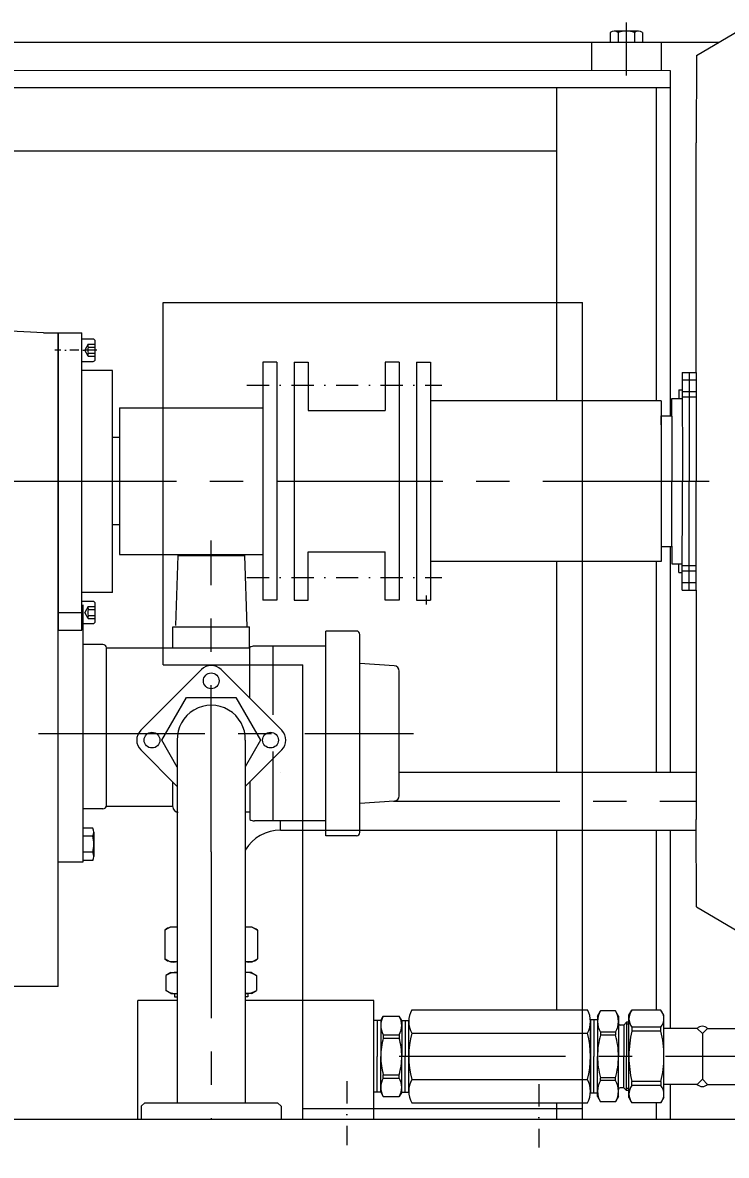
# Model space of a CAD drawing. Header units: inches. Extents: x 0 to 19814, y 0 to 15096.
# Drawn here: x 16780 to 17183, y 7875 to 8523 of the extents above; entities that cross this region are included whole.
import ezdxf

# ---------------------------------------------------------------- set-up
doc = ezdxf.new("R2010")
doc.units = ezdxf.units.IN
doc.header["$MEASUREMENT"] = 0
for name, pattern in [('CENTER', [50.8, 31.75, -6.35, 6.35, -6.35]), ('DASHDOT', [25.4, 12.7, -6.35, 0, -6.35]), ('双点画线', [22, 12, -2, 2, -2, 2, -2]), ('虚线', [2, 1, -1])]:
    doc.linetypes.add(name, pattern=pattern)
doc.layers.get('Defpoints').update_dxf_attribs({"lineweight": 5})
doc.layers.add('CAXA1', color=5, linetype='CENTER', lineweight=5)
doc.layers.add('EB0', color=7, linetype='Continuous', lineweight=5)
doc.styles.add('Roman', font='arial.ttf')
doc.styles.get("Standard").update_dxf_attribs({"font": 'arial.ttf'})
doc.dimstyles.new('ISO-25', dxfattribs={"dimscale": 30, "dimtxt": 1.5, "dimasz": 1.5, "dimexe": 2, "dimexo": 2, "dimtad": 1, "dimtih": 1, "dimtoh": 1, "dimdec": 1, "dimlfac": 0.03937, "dimdsep": 46, "dimtxsty": 'Standard', "dimcen": 2.5, "dimclrd": 7, "dimclre": 7, "dimclrt": 7, "dimadec": 0, "dimazin": 0, "dimtfac": 1, "dimtdec": 1, "dimtmove": 0, "dimatfit": 3, "dimfxl": 1, "dimlwd": 5, "dimlwe": 5, "dimarcsym": 0})

# ---------------------------------------------------------------- blocks, each defined once
blk = doc.blocks.new('*D39')
at = {"color": 7, "linetype": 'Continuous', "lineweight": 5, "transparency": 16777216}
for p, q in [((18298.12, 7983.01), (18298.12, 6914.04)), ((14378.83, 7750.51), (14378.83, 6914.04)), ((14423.83, 6974.04), (18253.12, 6974.04))]:
    blk.add_line(p, q, dxfattribs=at)
at = {"color": 7, "transparency": 16777216}
for points in [[(14423.83, 6981.54), (14423.83, 6966.54), (14378.83, 6974.04)], [(18253.12, 6981.54), (18253.12, 6966.54), (18298.12, 6974.04)]]:
    blk.add_solid(points, dxfattribs=at)
at = {"layer": 'Defpoints', "color": 0, "transparency": 16777216}
for p in [(18298.12, 8043.01), (14378.83, 7810.51), (18298.12, 6974.04)]:
    blk.add_point(p, dxfattribs=at)
at = {"color": 7, "lineweight": 5, "transparency": 16777216, "insert": (16278.72, 7075.29), "char_height": 165, "attachment_point": 5, "style": 'Roman'}
blk.add_mtext('B', dxfattribs=at)

msp = doc.modelspace()

# ---------------------------------------------------------------- linework, layer by layer
at = {"color": 7, "lineweight": 5}
for p, q in [((17125.33, 8523.04), (17125.33, 8492.78)), ((17165.42, 8504.24), (17193.35, 8520.68)), ((17116.1, 8517.45), (17116.1, 8511.78)), ((17132.26, 8518.18), (17118.41, 8518.18)), ((17120.71, 8517.45), (17120.71, 8511.78)), ((17129.95, 8517.45), (17129.95, 8511.78)), ((17134.57, 8517.45), (17134.57, 8511.78)), ((17178.22, 8511.78), (16682.64, 8511.78)), ((17105.33, 8511.78), (17105.33, 8495.78)), ((17145.33, 8511.78), (17145.33, 8495.78)), ((17165.42, 8504.24), (17165.39, 8454.24)), ((16689.74, 8495.78), (17150.33, 8495.77)), ((17150.33, 8495.77), (17150.33, 8298.07)), ((17150.33, 8485.78), (16694.17, 8485.78)), ((17085.33, 8485.78), (17085.33, 8306.76)), ((17142.33, 8485.78), (17142.33, 8306.77)), ((16710.15, 8449.78), (17085.33, 8449.78)), ((17165.37, 8323.04), (17165.39, 8454.24)), ((16860.33, 8155.77), (16860.33, 8363.03)), ((16860.33, 8363.03), (17100.33, 8363.03)), ((17100.33, 7895.76), (17100.33, 8363.03)), ((16791.86, 8345.67), (16693.46, 8350.83)), ((16791.86, 8345.67), (16800.35, 8345.67)), ((16800.34, 8345.67), (16813.84, 8345.67)), ((16800.34, 8345.67), (16800.34, 8175.66)), ((16800.35, 7971.79), (16800.35, 8345.67)), ((16813.84, 8175.66), (16813.84, 8345.67)), ((16820.21, 8342.03), (16813.84, 8342.03)), ((16817.48, 8339.13), (16815.48, 8335.66)), ((16817.48, 8339.13), (16821.48, 8339.13)), ((16821.48, 8330.57), (16821.48, 8340.76)), ((16817.48, 8332.2), (16815.48, 8335.66)), ((16817.48, 8337.4), (16821.48, 8337.4)), ((16817.48, 8333.93), (16821.48, 8333.93)), ((16817.48, 8332.2), (16821.48, 8332.2)), ((16813.84, 8329.3), (16820.21, 8329.3)), ((16917.34, 8328.77), (16917.34, 8192.77)), ((16925.34, 8328.77), (16917.34, 8328.77)), ((16925.34, 8328.77), (16925.34, 8192.77)), ((16935.34, 8328.77), (16935.34, 8192.77)), ((16935.34, 8328.77), (16943.34, 8328.77)), ((16943.34, 8328.77), (16943.34, 8301.19)), ((16995.34, 8328.77), (16987.34, 8328.77)), ((16987.34, 8328.77), (16987.34, 8301.19)), ((16995.34, 8328.77), (16995.34, 8192.77)), ((17005.34, 8328.77), (17013.34, 8328.77)), ((17005.34, 8328.77), (17005.34, 8192.77)), ((17013.34, 8328.77), (17013.34, 8192.77)), ((16831.34, 8324.17), (16813.84, 8324.17)), ((16831.34, 8197.16), (16831.34, 8324.06)), ((17157.37, 8323.01), (17157.43, 8260.77)), ((17157.37, 8323.01), (17165.37, 8323.01)), ((17157.37, 8318.69), (17165.37, 8318.69)), ((17161.37, 8323.01), (17161.36, 8260.77)), ((17165.37, 8323.04), (17165.36, 8260.77)), ((17155.34, 8313.01), (17155.34, 8308.01)), ((17155.34, 8313.01), (17157.38, 8313.01)), ((17157.38, 8312.01), (17165.37, 8312)), ((17145.34, 8306.77), (17013.34, 8306.77)), ((17145.34, 8306.77), (17145.34, 8214.77)), ((17151.34, 8298.01), (17151.34, 8308.01)), ((17151.34, 8308.01), (17157.38, 8308.01)), ((17157.38, 8309.01), (17165.37, 8309.01)), ((16835.34, 8302.77), (16835.34, 8218.77)), ((16835.34, 8302.77), (16917.34, 8302.77)), ((16943.34, 8301.19), (16987.34, 8301.19)), ((17145.34, 8293.08), (17145.34, 8298.08)), ((17145.34, 8298.08), (17151.34, 8298.08)), ((17151.34, 8298.01), (17151.34, 8260.77)), ((16835.34, 8285.77), (16831.34, 8285.77)), ((17151.34, 8223.53), (17151.34, 8260.77)), ((17157.37, 8198.54), (17157.43, 8260.77)), ((17161.37, 8198.54), (17161.36, 8260.77)), ((17165.37, 8198.51), (17165.36, 8260.77)), ((16835.34, 8235.77), (16831.34, 8235.77)), ((17145.34, 8228.47), (17145.34, 8223.47)), ((17145.34, 8223.47), (17151.34, 8223.47)), ((17150.33, 8223.46), (17150.33, 8094.28)), ((17151.34, 8223.53), (17151.34, 8213.53)), ((16835.34, 8218.77), (16917.34, 8218.77)), ((16868.79, 8218.19), (16867.41, 8178.2)), ((16868.79, 8218.19), (16906.79, 8218.19)), ((16869.79, 8218.77), (16869.79, 8218.19)), ((16879.79, 8218.77), (16879.79, 8218.19)), ((16895.79, 8218.77), (16895.79, 8218.19)), ((16905.79, 8218.77), (16905.79, 8218.19)), ((16906.79, 8218.19), (16908.19, 8177.49)), ((16943.34, 8192.77), (16943.34, 8220.35)), ((16943.34, 8220.35), (16987.34, 8220.35)), ((16987.34, 8192.77), (16987.34, 8220.35)), ((17145.34, 8214.77), (17013.34, 8214.77)), ((17085.33, 8214.76), (17085.33, 8094.28)), ((17142.33, 8214.77), (17142.33, 8094.28)), ((17151.34, 8213.53), (17157.38, 8213.54)), ((17155.34, 8208.54), (17155.34, 8213.54)), ((17155.34, 8208.54), (17157.38, 8208.54)), ((17157.38, 8212.54), (17165.37, 8212.54)), ((17157.38, 8209.54), (17165.37, 8209.54)), ((17157.37, 8202.86), (17165.37, 8202.86)), ((16831.34, 8197.16), (16813.84, 8197.16)), ((17157.37, 8198.54), (17165.37, 8198.54)), ((17165.37, 8198.51), (17165.39, 8067.31)), ((16820.21, 8192.03), (16813.84, 8192.03)), ((16814.35, 8190.09), (16814.35, 8042.89)), ((16817.48, 8189.13), (16815.48, 8185.66)), ((16817.48, 8189.13), (16821.48, 8189.13)), ((16821.48, 8180.57), (16821.48, 8190.75)), ((16925.34, 8192.77), (16917.34, 8192.77)), ((16935.34, 8192.77), (16943.34, 8192.77)), ((16995.34, 8192.77), (16987.34, 8192.77)), ((17005.34, 8192.77), (17013.34, 8192.77)), ((16814.35, 8185.49), (16800.34, 8185.49)), ((16817.48, 8182.2), (16815.48, 8185.66)), ((16817.48, 8187.39), (16821.48, 8187.39)), ((16817.48, 8183.93), (16821.48, 8183.93)), ((16813.84, 8179.3), (16820.21, 8179.3)), ((16817.48, 8182.2), (16821.48, 8182.2)), ((16865.86, 8165.39), (16865.86, 8177.49)), ((16865.86, 8177.49), (16909.73, 8177.49)), ((16909.73, 8165.39), (16909.73, 8177.49)), ((16800.34, 8175.66), (16813.84, 8175.66)), ((16953.35, 8057.9), (16953.35, 8175.09)), ((16970.91, 8175.09), (16953.35, 8175.09)), ((16972.91, 8059.9), (16972.91, 8173.09)), ((16825.84, 8167.39), (16814.35, 8167.39)), ((16827.84, 8075.39), (16827.84, 8165.39)), ((16827.84, 8165.39), (16909.83, 8165.39)), ((16909.83, 8136.67), (16909.83, 8165.62)), ((16953.35, 8166.49), (16912.66, 8166.49)), ((16923.34, 8127.06), (16923.34, 8166.49)), ((16992.55, 8155.18), (16972.91, 8156.51)), ((16847.54, 8118.35), (16882.19, 8153)), ((16860.33, 8155.77), (16940.33, 8155.77)), ((16893.5, 8153), (16928.15, 8118.35)), ((16940.33, 7895.76), (16940.33, 8155.77)), ((16995.34, 8080.8), (16995.34, 8152.19)), ((16859.49, 8112.59), (16873.64, 8137.1)), ((16873.64, 8137.1), (16901.94, 8137.1)), ((16901.94, 8137.1), (16916.09, 8112.59)), ((16868.34, 8097.27), (16859.49, 8112.59)), ((16868.34, 8112.59), (16868.34, 7905.27)), ((16916.09, 8112.59), (16907.34, 8097.44)), ((16907.34, 8112.59), (16907.34, 7905.27)), ((16868.34, 8086.11), (16847.54, 8107.04)), ((16907.34, 8086.11), (16928.15, 8107.04)), ((16923.34, 8066.49), (16923.34, 8106.1)), ((16927.54, 8094.27), (16927.54, 8094.27)), ((16995.34, 8094.28), (17165.39, 8094.29)), ((16865.86, 8074.63), (16865.86, 8088.61)), ((16909.83, 8088.61), (16909.83, 8067.37)), ((16825.84, 8073.39), (16814.35, 8073.39)), ((16827.84, 8074.89), (16865.86, 8074.89)), ((16827.84, 8074.89), (16834.27, 8074.89)), ((16865.86, 8074.49), (16865.86, 8074.63)), ((16992.55, 8077.81), (16972.91, 8076.48)), ((16909.83, 8071.49), (16907.34, 8071.49)), ((16953.35, 8066.49), (16912.66, 8066.49)), ((16927.54, 8061.27), (16927.54, 8066.49)), ((17165.42, 8017.31), (17165.39, 8067.31)), ((16820.02, 8062.38), (16814.34, 8062.38)), ((16820.74, 8060.07), (16820.74, 8046.21)), ((16927.54, 8061.27), (17165.4, 8061.27)), ((17085.33, 8061.27), (17085.33, 7958.33)), ((17142.33, 8061.27), (17142.33, 7958.28)), ((17150.33, 8061.27), (17150.33, 7947.78)), ((16820.02, 8057.76), (16814.34, 8057.76)), ((16970.91, 8057.9), (16953.35, 8057.9)), ((16820.02, 8048.52), (16814.34, 8048.52)), ((16814.34, 8042.89), (16800.34, 8042.89)), ((16820.02, 8043.9), (16814.34, 8043.9)), ((17165.42, 8017.31), (17193.35, 8000.87)), ((16864.3, 8005.78), (16861.3, 8004.04)), ((16861.3, 8004.04), (16861.3, 7987.51)), ((16868.34, 8005.78), (16864.3, 8005.78)), ((16911.29, 8005.78), (16907.34, 8005.78)), ((16911.29, 8005.78), (16914.29, 8004.04)), ((16914.29, 8004.04), (16914.29, 7987.51)), ((16914.29, 8004.04), (16914.29, 7987.51)), ((16864.3, 7985.78), (16861.3, 7987.51)), ((16868.34, 7985.78), (16864.3, 7985.78)), ((16868.29, 7984.37), (16868.34, 7984.32)), ((16868.29, 7984.37), (16868.34, 7984.37)), ((16911.29, 7985.78), (16907.34, 7985.78)), ((16911.29, 7985.78), (16914.29, 7987.51)), ((16864.79, 7979.77), (16861.77, 7978.03)), ((16861.77, 7978.03), (16861.77, 7969.51)), ((16864.79, 7979.77), (16868.34, 7979.77)), ((16910.79, 7979.77), (16907.34, 7979.77)), ((16910.79, 7979.77), (16913.81, 7978.03)), ((16913.81, 7978.03), (16913.81, 7969.51)), ((16800.35, 7971.79), (16710.77, 7971.79)), ((16864.79, 7967.77), (16861.77, 7969.51)), ((16910.79, 7967.77), (16913.81, 7969.51)), ((16845.84, 7895.77), (16845.84, 7963.77)), ((16868.34, 7963.77), (16845.84, 7963.77)), ((16864.79, 7967.77), (16868.34, 7967.77)), ((16866.79, 7967.77), (16866.79, 7965.77)), ((16866.79, 7965.77), (16868.34, 7965.77)), ((16910.79, 7967.77), (16907.34, 7967.77)), ((16908.79, 7965.77), (16907.34, 7965.77)), ((16980.84, 7963.77), (16907.34, 7963.77)), ((16908.79, 7967.77), (16908.79, 7965.77)), ((16980.84, 7895.77), (16980.84, 7963.77)), ((17002.62, 7958.34), (17103.06, 7958.34)), ((17108.84, 7954.79), (17110.58, 7957.81)), ((17119.1, 7957.81), (17110.58, 7957.81)), ((17120.84, 7954.79), (17119.1, 7957.81)), ((17126.84, 7955.28), (17128.57, 7958.28)), ((17145.11, 7958.28), (17128.57, 7958.28)), ((17146.84, 7955.28), (17145.11, 7958.28)), ((16980.84, 7911.29), (16980.84, 7952.26)), ((16982.84, 7952.26), (16980.84, 7952.26)), ((16982.84, 7952.29), (16982.84, 7931.79)), ((16984.84, 7952.29), (16982.84, 7952.29)), ((16984.84, 7952.29), (16986.29, 7954.81)), ((16984.84, 7952.29), (16984.84, 7931.79)), ((16986.3, 7954.81), (16995.39, 7954.81)), ((16996.84, 7952.29), (16995.39, 7954.81)), ((16996.84, 7952.29), (17000.84, 7952.29)), ((16996.84, 7952.29), (16996.84, 7931.79)), ((16998.84, 7952.29), (16998.84, 7931.79)), ((17000.84, 7911.29), (17000.84, 7952.29)), ((17000.84, 7911.87), (17000.84, 7951.71)), ((17104.84, 7952.78), (17104.84, 7910.79)), ((17106.84, 7952.78), (17104.84, 7952.78)), ((17104.84, 7911.87), (17104.84, 7951.71)), ((17104.84, 7911.87), (17104.84, 7951.71)), ((17106.84, 7952.79), (17106.84, 7931.79)), ((17108.84, 7952.79), (17106.84, 7952.79)), ((17108.84, 7954.79), (17108.84, 7931.79)), ((17120.84, 7954.79), (17120.84, 7931.79)), ((17123.84, 7949.69), (17121.84, 7949.69)), ((17125.44, 7951.29), (17123.84, 7949.69)), ((17123.84, 7949.69), (17123.84, 7931.79)), ((17126.84, 7951.29), (17125.44, 7951.29)), ((17125.44, 7951.29), (17125.44, 7931.79)), ((17126.84, 7950.19), (17125.44, 7950.19)), ((17126.84, 7908.29), (17126.84, 7955.28)), ((17146.84, 7908.29), (17146.84, 7955.28)), ((16986.25, 7944.17), (16995.39, 7944.17)), ((16986.29, 7944.17), (16986.29, 7942.3)), ((16995.39, 7944.17), (16995.39, 7942.3)), ((17002.62, 7945.07), (17103.06, 7945.07)), ((17119.1, 7945.64), (17110.58, 7945.64)), ((17110.58, 7945.64), (17110.58, 7943.97)), ((17119.1, 7943.97), (17110.58, 7943.97)), ((17119.1, 7945.64), (17119.1, 7943.97)), ((17145.11, 7948.43), (17128.57, 7948.43)), ((17128.57, 7948.43), (17128.57, 7946.14)), ((17145.11, 7946.14), (17128.57, 7946.14)), ((17145.11, 7946.14), (17145.11, 7948.43)), ((17165.84, 7947.79), (17146.84, 7947.79)), ((17165.84, 7947.79), (17168.84, 7944.79)), ((17171.84, 7947.79), (17168.84, 7944.79)), ((17168.84, 7944.79), (17168.84, 7918.79)), ((17171.84, 7947.79), (17203.84, 7947.79)), ((16986.25, 7942.3), (16995.39, 7942.3)), ((16982.84, 7911.29), (16982.84, 7931.79)), ((16984.84, 7911.29), (16984.84, 7931.79)), ((16996.84, 7911.29), (16996.84, 7931.79)), ((16998.84, 7911.29), (16998.84, 7931.79)), ((17106.84, 7910.79), (17106.84, 7931.79)), ((17108.84, 7908.79), (17108.84, 7931.79)), ((17120.84, 7908.79), (17120.84, 7931.79)), ((17123.84, 7913.89), (17123.84, 7931.79)), ((17125.44, 7912.29), (17125.44, 7931.79)), ((16986.25, 7921.27), (16995.39, 7921.27)), ((16986.25, 7919.4), (16995.39, 7919.4)), ((16986.29, 7919.4), (16986.29, 7921.27)), ((16995.39, 7919.4), (16995.39, 7921.27)), ((17002.62, 7918.51), (17103.06, 7918.51)), ((17110.58, 7917.93), (17110.58, 7919.6)), ((17119.1, 7919.6), (17110.58, 7919.6)), ((17119.1, 7917.93), (17110.58, 7917.93)), ((17119.1, 7917.93), (17119.1, 7919.6)), ((17128.57, 7915.14), (17128.57, 7917.43)), ((17145.11, 7917.43), (17128.57, 7917.43)), ((17145.11, 7917.43), (17145.11, 7915.14)), ((17168.84, 7918.79), (17165.84, 7915.79)), ((17168.84, 7918.79), (17171.84, 7915.79)), ((16982.84, 7911.29), (16980.84, 7911.29)), ((16984.84, 7911.29), (16982.84, 7911.29)), ((16984.84, 7911.29), (16986.29, 7908.77)), ((16996.84, 7911.29), (16995.39, 7908.77)), ((16996.84, 7911.29), (17000.84, 7911.29)), ((17106.84, 7910.79), (17104.84, 7910.79)), ((17108.84, 7910.79), (17106.84, 7910.79)), ((17123.84, 7913.89), (17121.84, 7913.89)), ((17125.44, 7912.29), (17123.84, 7913.89)), ((17126.84, 7913.39), (17125.44, 7913.39)), ((17126.84, 7912.29), (17125.44, 7912.29)), ((17145.11, 7915.14), (17128.57, 7915.14)), ((17165.84, 7915.79), (17146.84, 7915.79)), ((17150.33, 7915.78), (17150.33, 7895.77)), ((17171.84, 7915.79), (17203.84, 7915.79)), ((16847.84, 7903.27), (16849.84, 7905.27)), ((16849.84, 7905.27), (16907.34, 7905.27)), ((16907.34, 7905.27), (16925.84, 7905.27)), ((16927.84, 7903.27), (16925.84, 7905.27)), ((16986.3, 7908.77), (16995.39, 7908.77)), ((17002.62, 7905.23), (17103.06, 7905.23)), ((17085.33, 7905.22), (17085.33, 7895.77)), ((17108.84, 7908.79), (17110.58, 7905.77)), ((17119.1, 7905.77), (17110.58, 7905.77)), ((17120.84, 7908.79), (17119.1, 7905.77)), ((17126.84, 7908.29), (17128.57, 7905.29)), ((17145.11, 7905.29), (17128.57, 7905.29)), ((17145.11, 7905.29), (17128.57, 7905.29)), ((17142.33, 7905.29), (17142.33, 7895.77)), ((17146.84, 7908.29), (17145.11, 7905.29)), ((16847.84, 7903.27), (16847.84, 7897.27)), ((16927.84, 7903.27), (16927.84, 7897.27)), ((17100.33, 7901.77), (16940.33, 7901.77)), ((17820.33, 7895.77), (16420.33, 7895.77)), ((17940.33, 7895.77), (16420.33, 7895.77)), ((16847.84, 7897.27), (16847.84, 7895.77)), ((16927.84, 7897.27), (16927.84, 7895.77)), ((17100.33, 7895.77), (16940.33, 7895.77))]:
    msp.add_line(p, q, dxfattribs=at)
at = {"color": 7, "linetype": 'DASHDOT', "lineweight": 5, "ltscale": 0.4}
for p, q in [((16822.36, 8335.66), (16798.39, 8335.66)), ((16820.56, 8335.66), (16813.84, 8335.66))]:
    msp.add_line(p, q, dxfattribs=at)
at = {"color": 7, "linetype": 'DASHDOT', "lineweight": 5}
for p, q in [((16908.25, 8315.77), (17019.83, 8315.77)), ((16908.25, 8205.77), (17019.83, 8205.77)), ((16965.33, 7917.6), (16965.33, 7881)), ((17075.33, 7915.91), (17075.33, 7879.61))]:
    msp.add_line(p, q, dxfattribs=at)
at = {"color": 7, "linetype": '虚线', "lineweight": 5, "ltscale": 6}
msp.add_line((17010.83, 8195.32), (17010.83, 8190.32), dxfattribs=at)
at = {"color": 7, "lineweight": 5}
for centre in [(16887.84, 8146.59), (16853.94, 8112.69), (16921.74, 8112.69)]:
    msp.add_circle(centre, 4.5, dxfattribs=at)
for centre, radius, start, end in [((17118.41, 8514.15), 4.02, 54.96996, 125.03004), ((17125.33, 8503.18), 15, 72.06607, 107.93393), ((17132.26, 8514.15), 4.02, 54.96996, 125.03004), ((16819.21, 8338.26), 1.94, 153.43495, 206.56505), ((16820.21, 8340.76), 1.27, 0, 90), ((16824.06, 8335.66), 6.8, 165.25287, 194.74713), ((16819.21, 8333.07), 1.94, 153.43495, 206.56505), ((16820.21, 8330.57), 1.27, 270, 0), ((16819.22, 8188.26), 1.94, 153.43495, 206.56505), ((16820.21, 8190.75), 1.27, 0, 90), ((16824.06, 8185.66), 6.8, 165.25287, 194.74713), ((16819.22, 8183.06), 1.94, 153.43495, 206.56505), ((16820.21, 8180.57), 1.27, 270, 0), ((16970.91, 8173.09), 2, 0, 90), ((16825.84, 8165.39), 2, 0, 90), ((16912.66, 8161.49), 5, 90, 124.43475), ((16887.84, 8147.34), 8, 45, 135), ((16992.34, 8152.19), 3, 0, 86.13391), ((16887.84, 8113.09), 19.51, 358.54043, 181.45957), ((16853.2, 8112.69), 8, 135, 225), ((16922.49, 8112.69), 8, 315, 45), ((16992.34, 8080.8), 3, 273.86609, 360), ((16825.84, 8075.39), 2, 270, 0), ((16868.86, 8074.49), 3, 180, 270), ((16912.66, 8071.49), 5, 235.56525, 270), ((16816.72, 8060.07), 4.02, 324.96996, 35.03004), ((16927.54, 8037.77), 23.5, 90, 149.27023), ((16970.91, 8059.9), 2, 270, 0), ((16805.74, 8053.14), 15, 342.06607, 17.93393), ((16816.72, 8046.21), 4.02, 324.96996, 35.03004), ((16866.22, 7997.91), 7.87, 74.35942, 128.75206), ((16909.37, 7997.91), 7.87, 51.24794, 104.89014), ((16866.22, 7993.64), 7.87, 231.24794, 285.64057), ((16909.37, 7993.64), 7.87, 255.10986, 308.75206), ((16867.86, 7968.27), 11.5, 87.56997, 121.92618), ((16907.73, 7968.27), 11.5, 58.07382, 91.93435), ((16867.86, 7979.27), 11.5, 238.07382, 272.43003), ((16907.73, 7979.27), 11.5, 268.06565, 301.92618), ((17014.12, 7951.71), 13.28, 150, 210), ((17091.56, 7951.71), 13.28, 330, 30), ((17120.34, 7951.72), 11.5, 148.07382, 211.92618), ((17109.34, 7951.72), 11.5, 328.07382, 31.92618), ((17134.71, 7953.36), 7.87, 141.24794, 218.75206), ((17138.97, 7953.36), 7.87, 321.24794, 38.75206), ((16995.3, 7949.49), 10.47, 149.46187, 210.53813), ((16986.37, 7949.49), 10.47, 329.46187, 30.53813), ((17121.84, 7950.69), 1, 180, 270), ((17051.29, 7931.79), 50.45, 164.73852, 195.26148), ((17054.39, 7931.79), 50.45, 344.73852, 15.26148), ((17152.36, 7931.79), 43.52, 163.74648, 180), ((17077.31, 7931.79), 43.52, 0, 16.25352), ((17183.13, 7932.28), 56.29, 165.74997, 180), ((17090.55, 7932.28), 56.29, 0, 14.25003), ((17168.84, 7944.79), 4.24, 45, 135), ((17023.63, 7931.79), 38.79, 164.27694, 180), ((16958.05, 7931.79), 38.79, 0, 15.72306), ((17023.63, 7931.79), 38.79, 180, 195.72306), ((16958.05, 7931.79), 38.79, 344.27694, 0), ((17152.36, 7931.79), 43.52, 180, 196.25352), ((17077.31, 7931.79), 43.52, 343.74648, 0), ((17183.13, 7931.29), 56.29, 180, 194.25003), ((17090.55, 7931.29), 56.29, 345.74997, 0), ((16995.3, 7914.09), 10.47, 149.46187, 210.53813), ((16986.37, 7914.09), 10.47, 329.46187, 30.53813), ((17014.12, 7911.87), 13.28, 150, 210), ((17091.56, 7911.87), 13.28, 330, 30), ((17120.34, 7911.85), 11.5, 148.07382, 211.92618), ((17109.34, 7911.85), 11.5, 328.07382, 31.92618), ((17121.84, 7912.89), 1, 90, 180), ((17134.71, 7910.22), 7.87, 141.24794, 218.75206), ((17138.97, 7910.22), 7.87, 321.24794, 38.75206), ((17168.84, 7918.79), 4.24, 225, 315)]:
    msp.add_arc(centre, radius, start, end, dxfattribs=at)
at = {"layer": 'CAXA1', "linetype": 'CENTER', "lineweight": 5, "ltscale": 3}
for p, q in [((14334.35, 8260.77), (18346.18, 8260.77)), ((16887.79, 8048.82), (16887.79, 8226.82)), ((16789, 8116.49), (17003.51, 8116.49)), ((16992.06, 8077.77), (17165.39, 8077.77)), ((16887.79, 8048.82), (16887.79, 7895.77)), ((17242.95, 7931.77), (16980.84, 7931.77))]:
    msp.add_line(p, q, dxfattribs=at)
at = {"layer": 'EB0', "color": 7, "linetype": '双点画线', "lineweight": 5}
msp.add_line((17079.33, 7895.76), (17062.34, 7895.76), dxfattribs=at)

# ---------------------------------------------------------------- dimensions: what is measured, and where the dimension line sits
at = {"color": 7, "lineweight": 5}
dim = msp.add_linear_dim(base=(18298.12, 6974.04), p1=(14378.83, 7810.51), p2=(18298.12, 8043.01), text='B', dimstyle='ISO-25', override={"dimtxt": 5.5, "dimpost": '\\X', "dimtxsty": 'Roman', "dimtmove": 1}, dxfattribs=at)
dim.commit()
dim.dimension.update_dxf_attribs({"geometry": '*D39', "text_midpoint": (16278.72, 6974.04), "dimtype": 160})

doc.saveas('drawing.dxf')
